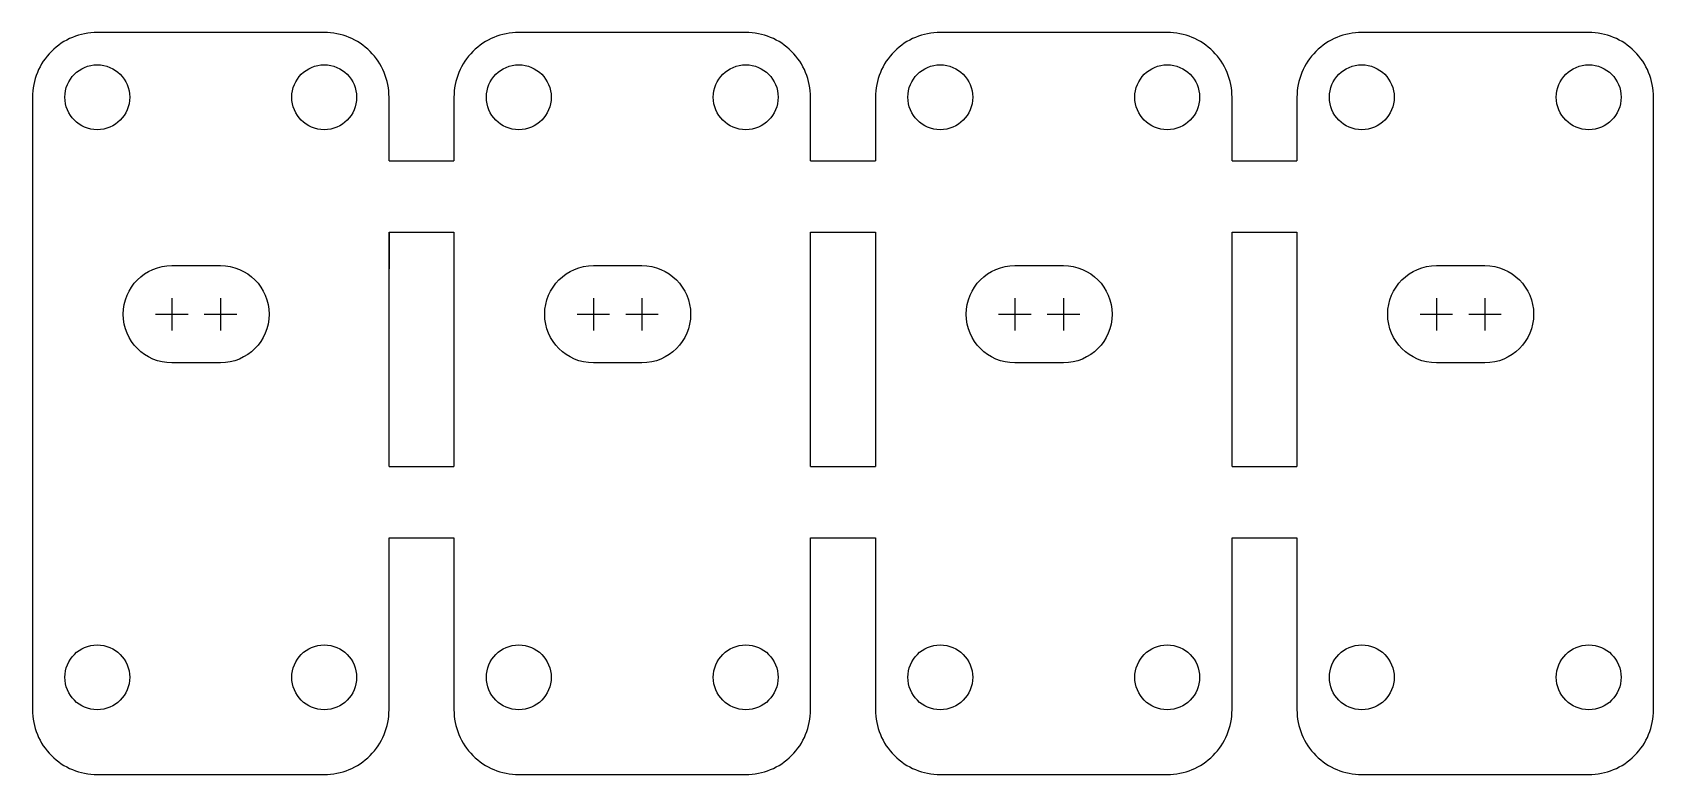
# Model space of a CAD drawing. Header units: inches. Extents: x 0 to 50, y 0 to 22.9.
import ezdxf

# ---------------------------------------------------------------- set-up
doc = ezdxf.new("R2010")
doc.units = ezdxf.units.IN
doc.header["$MEASUREMENT"] = 0
doc.layers.add('4', color=2, linetype='Continuous')

msp = doc.modelspace()

# ---------------------------------------------------------------- linework, layer by layer
for p, q in [((11, 18.936), (13, 18.936)), ((24, 18.936), (26, 18.936)), ((37, 18.936), (39, 18.936)), ((11, 16.736), (11, 15.601)), ((11, 16.736), (13, 16.736)), ((24, 16.736), (26, 16.736)), ((37, 16.736), (39, 16.736)), ((4.3, 14.7), (4.3, 13.7)), ((5.8, 14.7), (5.8, 13.7)), ((17.3, 14.7), (17.3, 13.7)), ((18.8, 14.7), (18.8, 13.7)), ((30.3, 14.7), (30.3, 13.7)), ((31.8, 14.7), (31.8, 13.7)), ((43.3, 14.7), (43.3, 13.7)), ((44.8, 14.7), (44.8, 13.7)), ((3.8, 14.2), (4.8, 14.2)), ((5.3, 14.2), (6.3, 14.2)), ((16.8, 14.2), (17.8, 14.2)), ((18.3, 14.2), (19.3, 14.2)), ((29.8, 14.2), (30.8, 14.2)), ((31.3, 14.2), (32.3, 14.2)), ((42.8, 14.2), (43.8, 14.2)), ((44.3, 14.2), (45.3, 14.2)), ((11, 9.5), (13, 9.5)), ((24, 9.5), (26, 9.5)), ((37, 9.5), (39, 9.5)), ((11, 7.299), (13, 7.299)), ((24, 7.299), (26, 7.299)), ((37, 7.299), (39, 7.299))]:
    msp.add_line(p, q)
for points in [[(11, 18.936), (11, 20.893, 0.414214), (9, 22.893), (9, 22.893), (2, 22.893, 0.414214), (0, 20.893), (0, 2, 0.414214), (2, 0), (9, 0, 0.414214), (11, 2), (11, 7.299)], [(24, 18.936), (24, 20.893, 0.414214), (22, 22.893), (22, 22.893), (15, 22.893, 0.414214), (13, 20.893), (13, 18.936)], [(37, 18.936), (37, 20.893, 0.414214), (35, 22.893), (35, 22.893), (28, 22.893, 0.414214), (26, 20.893), (26, 18.936)], [(39, 7.299), (39, 2, 0.414214), (41, 0), (48, 0, 0.414214), (50, 2), (50, 20.893, 0.414214), (48, 22.893), (48, 22.893), (41, 22.893, 0.414214), (39, 20.893), (39, 18.936)], [(13, 7.299), (13, 2, 0.414214), (15, 0), (22, 0, 0.414214), (24, 2), (24, 7.299)], [(26, 7.299), (26, 2, 0.414214), (28, 0), (35, 0, 0.414214), (37, 2), (37, 7.299)]]:
    msp.add_lwpolyline(points, format="xyb")
for points in [[(11, 9.5), (11, 16.736)], [(13, 16.736), (13, 9.5)], [(24, 9.5), (24, 16.736)], [(26, 16.736), (26, 9.5)], [(37, 9.5), (37, 16.736)], [(39, 16.736), (39, 9.5)]]:
    msp.add_lwpolyline(points)
for points in [[(4.3, 15.7), (5.8, 15.7, -1), (5.8, 12.7), (4.3, 12.7, -1)], [(17.3, 15.7), (18.8, 15.7, -1), (18.8, 12.7), (17.3, 12.7, -1)], [(30.3, 15.7), (31.8, 15.7, -1), (31.8, 12.7), (30.3, 12.7, -1)], [(43.3, 15.7), (44.8, 15.7, -1), (44.8, 12.7), (43.3, 12.7, -1)]]:
    msp.add_lwpolyline(points, format="xyb", close=True)
at = {"layer": '4'}
for centre in [(2, 20.893), (9, 20.893), (15, 20.893), (22, 20.893), (28, 20.893), (35, 20.893), (41, 20.893), (48, 20.893), (2, 3), (9, 3), (15, 3), (22, 3), (28, 3), (35, 3), (41, 3), (48, 3)]:
    msp.add_circle(centre, 1, dxfattribs=at)

doc.saveas('drawing.dxf')
